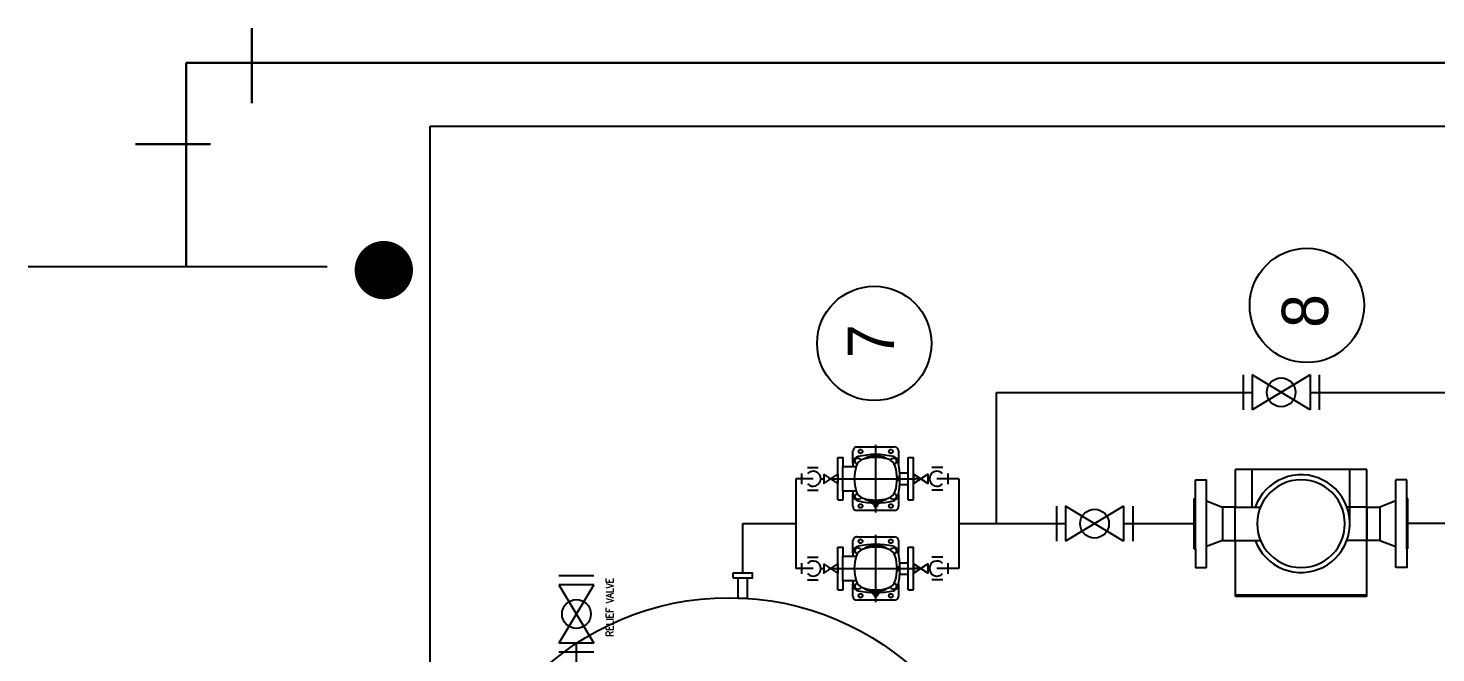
# Model space of a CAD drawing. Header units: millimetres. Extents: x 98929 to 11941380, y 952 to 54154.
# Drawn here: x 206775 to 209190, y 34793 to 35864 of the extents above; entities that cross this region are included whole.
import ezdxf

# ---------------------------------------------------------------- set-up
doc = ezdxf.new("R2010")
doc.units = ezdxf.units.MM
doc.layers.add('-급수', color=3, linetype='Continuous', lineweight=30)
doc.layers.add('-환탕', color=4, linetype='Continuous', lineweight=30)
for name, color, linetype in [('5TXT', 7, 'Continuous'), ('AHU-02(SA)', 3, 'Continuous'), ('장비', 8, 'Continuous')]:
    doc.layers.add(name, color=color, linetype=linetype)
doc.styles.add('ROMANS', font='romans', dxfattribs={"height": 3})
doc.styles.add('울릉도B', font='HYWULM.TTF')

# ---------------------------------------------------------------- blocks, each defined once
blk = doc.blocks.new('RO SYSTEM')
at = {"layer": '장비', "color": 5}
for p, q in [((-1250, 3000), (1250, 3000)), ((1250, 3000), (1250, 0))]:
    blk.add_line(p, q, dxfattribs=at)
at = {"layer": '장비', "color": 0}
for p, q in [((347.3, 2719), (347.3, 2778.8)), ((478.1, 2719), (478.1, 2778.8)), ((597.7, 1925.5), (537.9, 1925.5)), ((597.7, 1794.7), (537.9, 1794.7)), ((823, 1605.4), (763.1, 1605.4)), ((823, 1474.6), (763.1, 1474.6))]:
    blk.add_line(p, q, dxfattribs=at)
at = {"layer": '장비'}
for p, q in [((462.6, 2778.8), (362.8, 2719)), ((362.8, 2719), (362.8, 2778.8)), ((462.6, 2719), (362.8, 2778.8)), ((462.6, 2719), (462.6, 2778.8)), ((227.7, 2748.9), (362.8, 2748.9)), ((440.1, 2471.5), (474.5, 2471.5)), ((440.1, 2471.5), (440.1, 2455.6)), ((474.5, 2471.5), (474.5, 2479.2)), ((474.5, 2455.6), (474.5, 2471.5)), ((475.6, 2480.3), (481.9, 2480.3)), ((483.1, 2479.2), (483.1, 2447.9)), ((440.1, 2455.6), (474.5, 2455.6)), ((474.5, 2447.9), (474.5, 2455.6)), ((475.6, 2446.7), (481.9, 2446.7)), ((454.4, 2300.5), (527.2, 2300.5)), ((454.4, 2300.5), (454.4, 2291.1)), ((490.8, 2303.9), (490.8, 2167.1)), ((527.2, 2300.5), (527.2, 2291.1)), ((608.5, 2300.4), (681.2, 2300.4)), ((608.5, 2300.4), (608.5, 2291.1)), ((644.8, 2303.9), (644.8, 2167.1)), ((681.2, 2300.4), (681.2, 2291.1)), ((443, 2274.5), (464.7, 2274.5)), ((454.4, 2291.1), (469.5, 2291.1)), ((455, 2267.3), (459, 2271.3)), ((459, 2271.3), (464.5, 2269.9)), ((464.5, 2269.9), (465.3, 2267.1)), ((469.5, 2269), (469.5, 2292.1)), ((469.5, 2292.1), (512.1, 2292.1)), ((512.1, 2292.1), (512.1, 2269)), ((512.1, 2291.1), (527.2, 2291.1)), ((516.3, 2267.1), (517.1, 2269.9)), ((516.9, 2274.5), (538.6, 2274.5)), ((517.1, 2269.9), (522.6, 2271.3)), ((522.6, 2271.3), (526.6, 2267.3)), ((597, 2274.5), (618.8, 2274.5)), ((608.5, 2291.1), (623.5, 2291.1)), ((609, 2267.3), (613.1, 2271.3)), ((613.1, 2271.3), (618.6, 2269.8)), ((618.6, 2269.8), (619.3, 2267.1)), ((623.5, 2269), (623.5, 2292.1)), ((623.5, 2292.1), (666.1, 2292.1)), ((666.1, 2292.1), (666.1, 2269)), ((666.1, 2291.1), (681.2, 2291.1)), ((670.4, 2267.1), (671.1, 2269.8)), ((670.9, 2274.5), (692.6, 2274.5)), ((671.1, 2269.8), (676.6, 2271.3)), ((676.6, 2271.3), (680.6, 2267.3)), ((436.3, 2203.3), (436.3, 2267.7)), ((456.5, 2261.8), (455, 2267.3)), ((455.8, 2254.1), (456.5, 2253.8)), ((459.3, 2261.1), (456.5, 2261.8)), ((525.1, 2261.8), (522.4, 2261)), ((526.6, 2267.3), (525.1, 2261.8)), ((525.8, 2254.1), (525.1, 2253.8)), ((545.3, 2267.7), (545.3, 2203.3)), ((590.3, 2203.3), (590.3, 2267.7)), ((610.5, 2261.8), (609, 2267.3)), ((609.9, 2254.1), (610.5, 2253.8)), ((613.3, 2261), (610.5, 2261.8)), ((679.2, 2261.8), (676.4, 2261)), ((679.8, 2254.1), (679.1, 2253.8)), ((680.6, 2267.3), (679.2, 2261.8)), ((699.4, 2267.7), (699.4, 2203.3)), ((432.8, 2235.5), (548.8, 2235.5)), ((446.4, 2238.1), (443.3, 2238.1)), ((443.3, 2238.1), (443.3, 2235.5)), ((446.4, 2235.5), (443.3, 2235.5)), ((443.3, 2235.5), (443.3, 2232.9)), ((446.4, 2232.9), (443.3, 2232.9)), ((446.4, 2239.2), (447.9, 2240.1)), ((446.4, 2239.2), (446.4, 2231.9)), ((446.4, 2231.9), (447.9, 2231)), ((447.9, 2240.1), (448.9, 2241.8)), ((447.9, 2231), (447.9, 2240.1)), ((447.9, 2231), (448.9, 2229.3)), ((448.9, 2241.8), (449.4, 2241.8)), ((449.4, 2229.3), (448.9, 2229.3)), ((586.8, 2235.5), (702.8, 2235.5)), ((600.4, 2238.1), (597.3, 2238.1)), ((597.3, 2238.1), (597.3, 2235.5)), ((600.4, 2235.5), (597.3, 2235.5)), ((597.3, 2235.5), (597.3, 2232.9)), ((600.4, 2232.9), (597.3, 2232.9)), ((600.4, 2239.2), (602, 2240.1)), ((600.4, 2239.2), (600.4, 2231.9)), ((600.4, 2231.9), (602, 2231)), ((602, 2240.1), (602.9, 2241.8)), ((602, 2231), (602, 2240.1)), ((602, 2231), (602.9, 2229.3)), ((602.9, 2241.8), (603.4, 2241.8)), ((603.4, 2229.3), (602.9, 2229.3)), ((455, 2203.7), (456.5, 2209.3)), ((459, 2199.7), (455, 2203.7)), ((456.5, 2217.3), (455.8, 2216.9)), ((456.5, 2209.3), (459.3, 2210)), ((464.5, 2201.2), (459, 2199.7)), ((465.3, 2204), (464.5, 2201.2)), ((487.2, 2198.8), (487.2, 2198.8)), ((487.4, 2198.6), (487.2, 2198.8)), ((488.2, 2198.7), (488.2, 2197.2)), ((488.2, 2197.2), (490.8, 2198)), ((490.8, 2198.6), (490.8, 2198)), ((490.8, 2198), (493.4, 2197.2)), ((493.4, 2198.7), (493.4, 2197.2)), ((494.2, 2198.6), (494.4, 2198.8)), ((494.4, 2198.8), (494.4, 2198.8)), ((517.1, 2201.2), (516.3, 2204)), ((522.6, 2199.7), (517.1, 2201.2)), ((522.3, 2210), (525.1, 2209.2)), ((526.6, 2203.7), (522.6, 2199.7)), ((525.1, 2217.3), (525.8, 2216.9)), ((525.1, 2209.2), (526.6, 2203.7)), ((609, 2203.7), (610.5, 2209.2)), ((613.1, 2199.7), (609, 2203.7)), ((610.5, 2217.3), (609.9, 2216.9)), ((610.5, 2209.2), (613.3, 2210)), ((618.6, 2201.2), (613.1, 2199.7)), ((619.3, 2204), (618.6, 2201.2)), ((641.2, 2198.8), (641.2, 2198.8)), ((641.4, 2198.6), (641.2, 2198.8)), ((642.2, 2198.7), (642.2, 2197.2)), ((642.2, 2197.2), (644.8, 2198)), ((644.8, 2198.6), (644.8, 2198)), ((644.8, 2198), (647.4, 2197.2)), ((647.4, 2198.7), (647.4, 2197.2)), ((648.3, 2198.6), (648.4, 2198.8)), ((648.5, 2198.8), (648.4, 2198.8)), ((671.1, 2201.2), (670.4, 2204)), ((676.6, 2199.7), (671.1, 2201.2)), ((676.4, 2210), (679.2, 2209.2)), ((680.6, 2203.7), (676.6, 2199.7)), ((679.1, 2217.3), (679.8, 2216.9)), ((679.2, 2209.2), (680.6, 2203.7)), ((464.7, 2196.6), (443, 2196.6)), ((454.4, 2179.9), (527.2, 2179.9)), ((454.4, 2179.9), (454.4, 2170.6)), ((480.9, 2194.3), (480.9, 2179.9)), ((488.2, 2195.7), (488.2, 2197.2)), ((490.8, 2195), (488.2, 2195.7)), ((493.4, 2195.7), (490.8, 2195)), ((493.4, 2197.2), (493.4, 2195.7)), ((500.7, 2194.3), (500.7, 2179.9)), ((538.6, 2196.6), (516.9, 2196.6)), ((527.2, 2179.9), (527.2, 2170.6)), ((618.8, 2196.6), (597, 2196.6)), ((608.5, 2179.9), (681.2, 2179.9)), ((608.5, 2179.9), (608.5, 2170.6)), ((635, 2194.3), (635, 2179.9)), ((642.2, 2195.7), (642.2, 2197.2)), ((644.8, 2195), (642.2, 2195.7)), ((647.4, 2195.7), (644.8, 2195)), ((647.4, 2197.2), (647.4, 2195.7)), ((654.7, 2194.3), (654.7, 2179.9)), ((692.6, 2196.6), (670.9, 2196.6)), ((681.2, 2179.9), (681.2, 2170.6)), ((454.4, 2170.6), (527.2, 2170.6)), ((608.5, 2170.6), (681.2, 2170.6)), ((537.9, 1810.2), (597.7, 1910)), ((597.7, 1910), (537.9, 1910)), ((597.7, 1810.2), (537.9, 1910)), ((597.7, 1810.2), (537.9, 1810.2)), ((492.6, 1668.2), (528.4, 1668.2)), ((524.4, 1689), (611.2, 1689)), ((524.4, 1687), (611.2, 1687)), ((539.1, 1640.7), (528.4, 1668.2)), ((607, 1668.2), (643.1, 1668.2)), ((611.2, 1689), (611.2, 1687)), ((611.2, 1687), (643.1, 1687)), ((643.1, 1687), (643.1, 1668.2)), ((442.6, 1618.6), (539.1, 1618.6)), ((442.6, 1392.9), (442.6, 1618.6)), ((444.8, 1392.9), (444.8, 1618.6)), ((539.1, 1640.7), (539.1, 1618.9)), ((539.1, 1618.6), (539.1, 1575.5)), ((596.2, 1618.6), (596.2, 1575.5)), ((596.2, 1618.6), (660.9, 1618.6)), ((660.9, 1392.9), (660.9, 1618.6)), ((442.6, 1606.4), (444.8, 1606.4)), ((442.6, 1593.4), (444.8, 1593.4)), ((596.2, 1589.5), (660.9, 1589.5)), ((763.1, 1490.1), (823, 1589.9)), ((823, 1589.9), (763.1, 1589.9)), ((823, 1490.1), (763.1, 1589.9)), ((823, 1490.1), (763.1, 1490.1)), ((539.1, 1392.9), (539.1, 1427.2)), ((596.2, 1392.9), (596.2, 1427.2)), ((442.6, 1418.4), (444.8, 1418.4)), ((442.6, 1405.2), (444.8, 1405.2)), ((569.3, 1422.1), (660.9, 1422.1)), ((442.6, 1392.9), (660.9, 1392.9)), ((539.1, 1370.9), (539.1, 1392.7)), ((539.1, 1370.9), (528.4, 1343.4)), ((492.6, 1343.4), (528.4, 1343.4)), ((607, 1343.4), (643.1, 1343.4)), ((643.1, 1324.5), (643.1, 1343.4)), ((524.4, 1324.5), (611.2, 1324.5)), ((524.4, 1322.6), (611.2, 1322.6)), ((611.2, 1324.5), (643.1, 1324.5)), ((611.2, 1322.6), (611.2, 1324.5))]:
    blk.add_line(p, q, dxfattribs=at)
at = {"layer": '장비', "color": 4}
for p, q in [((483.1, 2463.5), (567.8, 2463.5)), ((567.8, 2463.5), (567.8, 2372.6)), ((490.8, 2342.8), (490.8, 2372.6)), ((644.8, 2372.6), (490.8, 2372.6)), ((644.8, 2342.8), (644.8, 2372.6)), ((490.8, 2093.1), (490.8, 2130.4)), ((644.8, 2093.1), (644.8, 2130.4)), ((644.8, 2093.1), (490.8, 2093.1)), ((567.8, 2093.1), (567.8, 1910)), ((567.8, 2028.6), (793, 2028.6)), ((793, 2028.6), (793, 1589.9)), ((567.8, 1810.2), (567.8, 1689)), ((793, 1490.1), (793, 1051.4)), ((567.8, 1245), (567.8, 1322.6))]:
    blk.add_line(p, q, dxfattribs=at)
at = {"layer": '장비', "color": 7}
for p, q in [((471.4, 2352.6), (471.4, 2334.1)), ((481.6, 2362.2), (500, 2362.2)), ((510.2, 2352.6), (510.2, 2334.1)), ((625.4, 2352.6), (625.4, 2334.1)), ((635.6, 2362.2), (654.1, 2362.2)), ((664.2, 2352.6), (664.2, 2334.1)), ((490.8, 2329.8), (490.8, 2324.7)), ((644.8, 2329.8), (644.8, 2324.7)), ((490.8, 2316.7), (490.8, 2302.4)), ((644.8, 2316.7), (644.8, 2302.4)), ((490.8, 2159), (490.8, 2170.6)), ((644.8, 2159), (644.8, 2170.6)), ((471.4, 2120.6), (471.4, 2139.1)), ((490.8, 2143.3), (490.8, 2146.3)), ((510.2, 2120.6), (510.2, 2139.1)), ((625.4, 2120.6), (625.4, 2139)), ((644.8, 2143.3), (644.8, 2146.3)), ((664.2, 2120.6), (664.2, 2139)), ((481.6, 2111), (500, 2111)), ((635.6, 2111), (654.1, 2111))]:
    blk.add_line(p, q, dxfattribs=at)
for points in [[(498.9, 2324.7), (482.7, 2324.7), (498.9, 2300.5), (482.7, 2300.5)], [(652.9, 2324.7), (636.7, 2324.7), (652.9, 2300.4), (636.7, 2300.4)], [(498.9, 2170.6), (482.7, 2170.6), (498.9, 2146.3), (482.7, 2146.3)], [(652.9, 2170.6), (636.7, 2170.6), (652.9, 2146.3), (636.7, 2146.3)]]:
    blk.add_lwpolyline(points, close=True, dxfattribs=at)
at = {"layer": '장비', "flags": 128}
for points in [[(449.4, 2241.5), (449.3, 2241.3), (449.2, 2241), (449.2, 2240.8), (449.1, 2240.6), (449.1, 2240.3), (449, 2240.1), (449, 2239.9), (449, 2239.7), (449, 2239.5), (448.9, 2239.3), (448.9, 2239), (448.9, 2238.8), (448.9, 2238.6), (448.9, 2238.4), (448.9, 2238.2), (448.9, 2238), (449, 2237.8), (449, 2237.6), (449, 2237.4), (449, 2237.2), (449.1, 2236.9), (449.1, 2236.7), (449.2, 2236.5), (449.3, 2236.2)], [(449.3, 2234.8), (449.2, 2234.6), (449.1, 2234.3), (449.1, 2234.1), (449, 2233.9), (449, 2233.7), (449, 2233.5), (449, 2233.3), (448.9, 2233), (448.9, 2232.8), (448.9, 2232.6), (448.9, 2232.4), (448.9, 2232.2), (448.9, 2232), (448.9, 2231.8), (449, 2231.6), (449, 2231.4), (449, 2231.2), (449, 2230.9), (449.1, 2230.7), (449.1, 2230.5), (449.2, 2230.3), (449.2, 2230), (449.3, 2229.8), (449.4, 2229.6)], [(603.4, 2241.5), (603.3, 2241.2), (603.3, 2241), (603.2, 2240.8), (603.2, 2240.5), (603.1, 2240.3), (603.1, 2240.1), (603, 2239.9), (603, 2239.7), (603, 2239.5), (603, 2239.2), (603, 2239), (602.9, 2238.8), (602.9, 2238.6), (602.9, 2238.4), (603, 2238.2), (603, 2238), (603, 2237.8), (603, 2237.6), (603, 2237.4), (603.1, 2237.1), (603.1, 2236.9), (603.2, 2236.7), (603.2, 2236.5), (603.3, 2236.2)], [(603.3, 2234.8), (603.2, 2234.6), (603.2, 2234.3), (603.1, 2234.1), (603.1, 2233.9), (603, 2233.7), (603, 2233.5), (603, 2233.2), (603, 2233), (603, 2232.8), (602.9, 2232.6), (602.9, 2232.4), (602.9, 2232.2), (603, 2232), (603, 2231.8), (603, 2231.6), (603, 2231.4), (603, 2231.2), (603.1, 2230.9), (603.1, 2230.7), (603.2, 2230.5), (603.2, 2230.3), (603.3, 2230), (603.3, 2229.8), (603.4, 2229.5)]]:
    blk.add_lwpolyline(points, dxfattribs=at)
at = {"layer": '장비'}
for points in [[(524.4, 1689), (524.4, 1687), (492.6, 1687), (492.6, 1668.2)], [(528.4, 1668.2), (607, 1668.2), (596.2, 1640.7), (539.1, 1640.7)], [(539.1, 1618.9), (596.2, 1618.9), (596.2, 1640.7)], [(539.1, 1584.6), (531, 1581.1), (523.2, 1576.7), (516.1, 1571.8), (509.5, 1566), (503.4, 1559.6), (498.2, 1552.5), (493.5, 1544.9), (489.9, 1536.8), (487.2, 1528.5), (485.2, 1519.9), (484.2, 1511.1), (484, 1502.2), (485, 1493.4), (486.7, 1484.8), (489.4, 1476.5), (492.8, 1468.4), (497.2, 1460.8), (502.4, 1453.5), (508.3, 1446.8), (514.9, 1441), (522, 1435.8), (529.6, 1431.4), (537.7, 1427.7), (546, 1425), (554.6, 1423.1), (563.4, 1422.3), (572.2, 1422.3), (580.8, 1423.1), (589.6, 1425), (598, 1427.7), (606, 1431.4), (613.6, 1435.8), (620.7, 1441), (627.4, 1446.8), (633, 1453.5), (638.2, 1460.8), (642.6, 1468.4), (646.2, 1476.5), (648.7, 1484.8), (650.7, 1493.4), (651.4, 1502.2), (651.4, 1511.1), (650.4, 1519.9), (648.4, 1528.5), (645.5, 1536.8), (641.8, 1544.9), (637.4, 1552.5), (632, 1559.6), (626.1, 1566), (619.3, 1571.8), (612.2, 1576.7), (604.6, 1581.1), (596.2, 1584.6)], [(539.1, 1392.7), (596.2, 1392.7), (596.2, 1370.9)], [(528.4, 1343.4), (607, 1343.4), (596.2, 1370.9), (539.1, 1370.9)], [(524.4, 1322.6), (524.4, 1324.5), (492.6, 1324.5), (492.6, 1343.4)]]:
    blk.add_lwpolyline(points, dxfattribs=at)
blk.add_lwpolyline([(567.8, 1581.1), (559.2, 1580.7), (550.9, 1579.2), (542.8, 1577), (535, 1573.5), (527.6, 1569.6), (520.8, 1564.7), (514.6, 1559.1), (509, 1552.7), (504.1, 1545.9), (499.9, 1538.5), (496.7, 1530.7), (494.3, 1522.6), (493.1, 1514.2), (492.6, 1505.9), (493.1, 1497.3), (494.3, 1489), (496.7, 1480.9), (499.9, 1473.3), (504.1, 1465.7), (509, 1458.8), (514.6, 1452.7), (520.8, 1447.1), (527.6, 1442.2), (535, 1438), (542.8, 1434.8), (550.9, 1432.4), (559.2, 1431.1), (567.8, 1430.7), (576.1, 1431.1), (584.5, 1432.4), (592.6, 1434.8), (600.4, 1438), (607.8, 1442.2), (614.6, 1447.1), (621, 1452.7), (626.6, 1458.8), (631.5, 1465.7), (635.5, 1473.3), (638.9, 1480.9), (641.1, 1489), (642.6, 1497.3), (643.1, 1505.9), (642.6, 1514.2), (641.1, 1522.6), (638.9, 1530.7), (635.5, 1538.5), (631.5, 1545.9), (626.6, 1552.7), (621, 1559.1), (614.6, 1564.7), (607.8, 1569.6), (600.4, 1573.5), (592.6, 1577), (584.5, 1579.2), (576.1, 1580.7)], close=True, dxfattribs=at)
for centre, radius in [((-34.3, 2487.5), 475), ((412.7, 2748.9), 24.7), ((444.1, 2261.5), 3.38), ((537.6, 2261.5), 3.38), ((598.1, 2261.5), 3.38), ((691.6, 2261.5), 3.38), ((444.1, 2209.6), 3.38), ((537.5, 2209.6), 3.38), ((598.1, 2209.5), 3.38), ((691.6, 2209.5), 3.38), ((567.8, 1860.1), 24.7), ((793, 1540), 24.7)]:
    blk.add_circle(centre, radius, dxfattribs=at)
at = {"layer": '장비', "color": 1}
for centre in [(877, 2238), (942.2, 1495.9)]:
    blk.add_circle(centre, 98.1, dxfattribs=at)
at = {"layer": '장비'}
for centre, radius, start, end in [((475.6, 2479.2), 1.17, 90, 180), ((481.9, 2479.2), 1.17, 0, 90), ((475.6, 2447.9), 1.17, 180, 270), ((481.9, 2447.9), 1.17, 270, 0), ((443, 2267.7), 6.75, 89.9973, 179.9973), ((462.9, 2263.4), 10.4, 103.2692, 166.7253), ((490.8, 2145.1), 132, 99.2821, 103.2692), ((490.8, 2199.2), 73, 72.9777, 107.0168), ((490.8, 2145.1), 132, 76.7253, 80.7124), ((518.7, 2263.4), 10.4, 13.2692, 76.7253), ((538.6, 2267.7), 6.75, 359.9973, 89.9973), ((597, 2267.7), 6.75, 89.9973, 179.9973), ((616.9, 2263.4), 10.4, 103.2692, 166.7253), ((644.8, 2145.1), 132, 99.2821, 103.2692), ((644.8, 2199.2), 73, 72.9777, 107.0168), ((644.8, 2145.1), 132, 76.7253, 80.7124), ((672.7, 2263.4), 10.4, 13.2692, 76.7253), ((692.6, 2267.7), 6.75, 359.9973, 89.9973), ((581.2, 2235.5), 132, 166.7253, 193.2692), ((490.8, 2235.5), 39.6, 151.9973, 207.9973), ((527.2, 2235.5), 73, 162.9777, 197.0168), ((474.8, 2251.6), 18.2, 107.0168, 162.9777), ((506.8, 2251.6), 18.2, 17.0168, 72.9777), ((454.4, 2235.5), 73, 342.9777, 17.0168), ((490.8, 2235.5), 39.6, 331.9973, 27.9973), ((400.4, 2235.5), 132, 346.7253, 13.2692), ((735.3, 2235.5), 132, 166.7253, 193.2692), ((644.8, 2235.5), 39.6, 151.9973, 207.9973), ((681.2, 2235.5), 73, 162.9777, 197.0168), ((628.8, 2251.6), 18.2, 107.0168, 162.9777), ((660.9, 2251.6), 18.2, 17.0168, 72.9777), ((608.5, 2235.5), 73, 342.9777, 17.0168), ((644.8, 2235.5), 39.6, 331.9973, 27.9973), ((554.4, 2235.5), 132, 346.7253, 13.2692), ((490.8, 2235.5), 36.9, 170.3369, 189.6438), ((490.8, 2235.5), 36.9, 179.9939, 189.6507), ((490.8, 2235.5), 36.9, 350.3507, 9.6576), ((490.8, 2235.5), 36.9, 350.3438, 0.0006), ((644.8, 2235.5), 36.9, 170.3369, 189.6438), ((644.8, 2235.5), 36.9, 179.9939, 189.6507), ((644.8, 2235.5), 36.9, 350.3507, 9.6576), ((644.8, 2235.5), 36.9, 350.3438, 0.0006), ((443, 2203.3), 6.75, 179.9973, 269.9973), ((462.9, 2207.6), 10.4, 193.2692, 256.7253), ((474.8, 2219.5), 18.2, 197.0168, 252.9777), ((490.8, 2326), 132, 256.7253, 283.2692), ((490.8, 2271.9), 73, 252.9777, 287.0168), ((490.8, 2235.5), 36.9, 260.425, 279.5695), ((506.8, 2219.5), 18.2, 287.0168, 342.9777), ((518.7, 2207.6), 10.4, 283.2692, 346.7253), ((538.6, 2203.3), 6.75, 269.9973, 359.9973), ((597, 2203.3), 6.75, 179.9973, 269.9973), ((616.9, 2207.6), 10.4, 193.2692, 256.7253), ((628.8, 2219.5), 18.2, 197.0168, 252.9777), ((644.8, 2326), 132, 256.7253, 283.2692), ((644.8, 2271.9), 73, 252.9777, 287.0168), ((644.8, 2235.5), 36.9, 260.425, 279.5695), ((660.9, 2219.5), 18.2, 287.0168, 342.9777), ((672.7, 2207.6), 10.4, 283.2692, 346.7253), ((692.6, 2203.3), 6.75, 269.9973, 359.9973)]:
    blk.add_arc(centre, radius, start, end, dxfattribs=at)
at = {"layer": '장비', "color": 7}
for centre, start, end in [((490.8, 2342.8), 132.889, 47.1055), ((644.8, 2342.8), 132.889, 47.1055), ((490.8, 2130.4), 312.889, 227.1055), ((644.8, 2130.4), 312.889, 227.1055)]:
    blk.add_arc(centre, 12.9, start, end, dxfattribs=at)
at = {"layer": '장비'}
for centre, start_param, end_param in [((490.8, 2199.2), 0.196717, 0.775193), ((490.8, 2199.2), 2.366399, 2.944875), ((644.8, 2199.2), 0.196717, 0.775193), ((644.8, 2199.2), 2.366399, 2.944875)]:
    blk.add_ellipse(centre, major_axis=(-3.64, 0), ratio=0.5, start_param=start_param, end_param=end_param, dxfattribs=at)
at = {"layer": '장비', "style": 'ROMANS', "width": 0.9}
blk.add_text('RELIEF VALVE', height=12.543, dxfattribs=at).set_placement((374.2, 2685.5))
at = {"layer": '장비', "color": 1, "style": '울릉도B'}
for s, p in [('7', (851.8, 2204)), ('8', (903.8, 1459.6))]:
    blk.add_text(s, height=79.4, dxfattribs=at).set_placement(p)

msp = doc.modelspace()

# ---------------------------------------------------------------- linework, layer by layer
at = {"layer": '-급수', "linetype": 'Continuous', "ltscale": 10}
for p, q in [((207046.3, 35805.2), (207046.3, 35455.7)), ((212257.8, 35805.2), (207046.3, 35805.2))]:
    msp.add_line(p, q, dxfattribs=at)
at = {"layer": '-환탕', "color": 2, "linetype": 'Continuous', "ltscale": 10}
for p, q in [((207158.7, 35864.5, -0.5), (207158.7, 35736, -0.5)), ((206959.5, 35665.2, -0.5), (207088, 35665.2, -0.5))]:
    msp.add_line(p, q, dxfattribs=at)
at = {"layer": '5TXT', "color": 1, "linetype": 'Continuous', "lineweight": -3}
msp.add_line((206775.2, 35455.7), (207288.3, 35455.7), dxfattribs=at)
at = {"layer": 'AHU-02(SA)', "color": 1, "const_width": 50}
msp.add_lwpolyline([(207385.3, 35424.3, 1), (207385.3, 35474.3, 1)], format="xyb", close=True, dxfattribs=at)

# ---------------------------------------------------------------- block references
at = {"layer": '-급수', "linetype": 'Continuous', "ltscale": 10, "rotation": 90.00000000000001}
msp.add_blockref('RO SYSTEM', (210464.6, 34446.5), dxfattribs=at)

doc.saveas('drawing.dxf')
